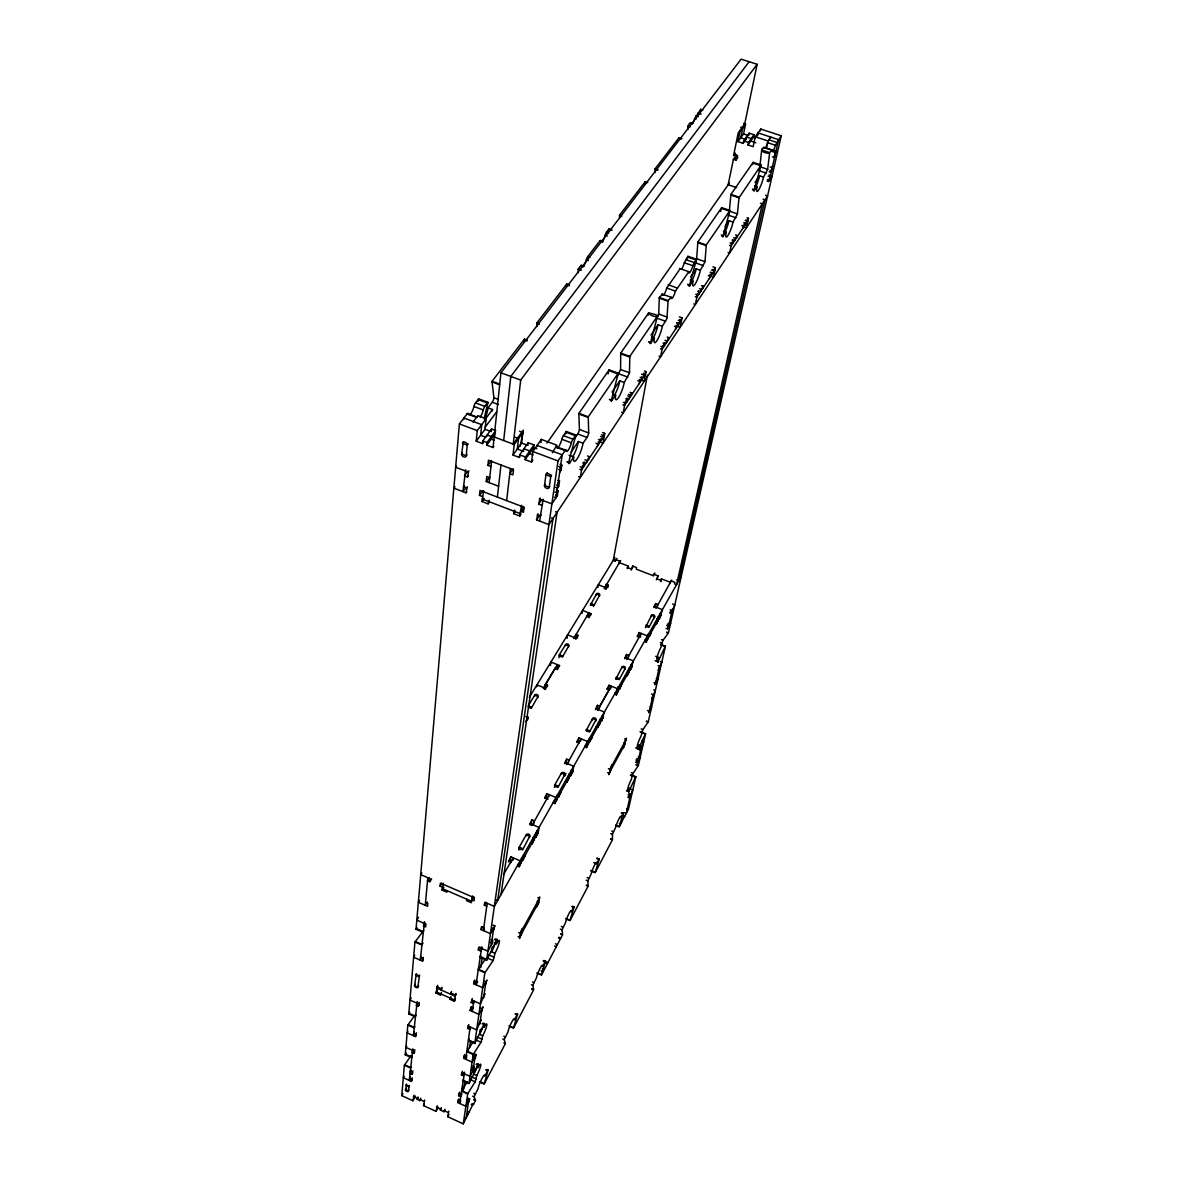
<?xml version="1.0" encoding="UTF-8"?>
<svg xmlns="http://www.w3.org/2000/svg" width="1183" height="1183" viewBox="0 0 1183 1183"><rect width="100%" height="100%" fill="white"/><g stroke="black" fill="none" stroke-linecap="round" stroke-linejoin="round"><path stroke-width="1.5" d="M619.537 217.835L619.537 215.779A3.105 0.739 -71.8 0 1 619.596 215.099L645.223 181.709L647.766 182.566M616.964 376.756L620.587 369.54L620.72 353.111L648.609 312.948C667.419 316.674 652.247 318.818 648.609 312.948M612.617 394.072L615.633 395.166A11.593 2.47 -70.2 0 0 618.428 397.695A11.593 2.47 -70.2 0 0 624.24 382.479L629.489 373.015L629.8 356.394L657.467 316.083M681.6 269.132A6.344 1.272 -71 0 0 684.306 262.759L687.929 256.297L696.476 259.254L692.868 265.731A6.359 1.242 -71 0 1 690.162 272.105A6.359 1.242 -71 0 1 688.787 271.676L675.463 291.092A6.447 1.301 -70.8 0 1 672.698 297.613A6.447 1.301 -70.8 0 1 671.234 297.258L668.114 300.571L666.975 318.478L662.347 326.286A11.224 2.277 -70.6 0 1 656.728 340.955A11.224 2.277 -70.6 0 1 654.376 338.042L651.463 337.007M654.953 172.555L655.131 168.814L679.012 137.686L681.97 138.662M656.166 319.587L658.68 314.072L659.345 297.48L662.495 294.197A6.447 1.331 -70.9 0 0 662.569 295.085M467.241 1081.942L461.607 1090.77L467.758 1093.565L475.27 1081.632L476.808 1075.569A8.163 1.168 -66.3 0 0 480.786 1065.292A8.163 1.168 -66.3 0 0 477.962 1067.776L478.435 1064.094L469.252 1083.184L462.79 1080.878L469.237 1083.229M479.825 1081.646L484.246 1083.658L488.224 1069.861L484.646 1076.086A7.941 1.109 -66.4 0 0 481.939 1078.571A7.941 1.109 -66.4 0 0 478.065 1088.597L474.161 1096.641L475.507 1100.308L473.644 1099.465M494.124 942.777L496.402 943.768L496.993 939.228L486.642 960.197L479.766 957.18L480.653 955.346M687.988 129.391C686.865 127.764 689.955 120.415 691.434 123.564M693.001 281.096L689.26 286.227L696.669 258.737L697.837 242.027L721.704 207.646L729.97 210.456L706.295 244.94L704.964 261.857L700.366 270.242A10.869 2.085 -70.9 0 1 694.939 284.378A10.869 2.085 -70.9 0 1 693.001 281.096L690.192 280.12M668.025 301.236L659.256 298.146M509.281 1025.838L513.599 1027.776L517.622 1014.038L514.265 1019.894A7.675 1.05 -66.7 0 0 511.795 1021.979A7.675 1.05 -66.7 0 0 508.01 1031.768L504.239 1039.591L505.289 1043.583M599.382 858.725L595.256 872.315L590.864 870.451M415.544 1096.05L412.941 1100.767L401.762 1095.635L404.364 1065.262L411.107 1055.547M412.231 1055.901L411.388 1057.602L405.266 1054.822L407.81 1025.099L414.76 1015.384M415.972 1015.044L415.115 1016.759L408.771 1013.92L414.937 942.023L422.819 931.672M423.736 930.43L422.819 932.234L416.032 929.261L459.374 423.913L467.078 413.873A3.49 1.006 -70.1 0 1 468.335 413.799L477.119 417.081M463.78 419.551L463.913 417.998L481.718 424.667L480.623 435.226L485.755 437.148M409.481 1085.432L407.824 1091.672A1.893 0.858 29.9 0 1 405.858 1090.815L406.494 1084.072M463.411 441.821L461.577 454.08A2.603 1.789 37.5 0 0 463.736 456.889A2.603 1.789 37.5 0 0 466.235 455.839L467.063 454.716M427.788 877.682L425.274 905.32L427.285 901.978M462.553 442.93A2.041 1.405 37.8 0 1 463.381 442.028A2.987 2.07 37.8 0 1 466.472 443.107L466.812 443.448A1.996 1.39 37.8 0 1 467.255 444.704L466.235 455.839L461.577 454.08L462.42 452.956M730.798 195.047L738.991 197.812L761.157 165.028L753.142 162.352L730.917 194.382L729.305 211.373M404.068 1076.367L403.299 1077.713L411.314 1081.38L412.276 1077.831M411.27 1071.133L409.939 1073.513L411.95 1074.43L412.926 1070.866M413.222 1050.046L411.861 1052.456L413.917 1053.388L414.893 1049.72M407.943 1031.443L407.144 1032.818L415.47 1036.574L416.475 1032.833M417.762 1002.607L416.15 1005.402L418.279 1006.349L419.314 1002.474M414.745 955.317L413.636 957.21L422.479 961.114L423.351 957.387M429.266 877.801L427.507 880.684L429.873 881.705L430.139 878.703L420.719 874.636L421.828 872.832M454.967 486.657L453.858 488.15L466.013 492.808L467.285 486.716M467.714 471.337L464.416 475.817L467.477 476.986L468.779 470.804M473.259 422.301L473.318 421.518M764.129 148.126A5.915 1.035 -71.5 0 1 764.159 147.609C758.998 149.073 762.133 153.406 769.571 153.258L767.634 169.583L763.523 177.11A10.277 1.789 -71.2 0 1 758.436 190.33A10.277 1.789 -71.2 0 1 757.135 186.544L754.488 185.657M412.941 1100.767L414.094 1095.177M483.329 442.442L482.501 443.566L476.217 441.2L477.237 430.612L486.109 418.738L477.843 415.647L473.377 421.547M723.478 231.217L726.199 232.149A10.558 1.922 -71.1 0 0 727.796 235.713A10.558 1.922 -71.1 0 0 733.046 222.049L737.393 214.108L739.005 197.768M420.616 1099.273L419.876 1100.634L417.2 1099.406L418.057 1096.996M482.501 443.566L482.768 440.934L491.566 429.015L495.781 430.597M476.217 441.2L485.045 429.311L486.109 418.738M442.457 887.146L440.091 886.126L440.401 883.124L474.442 897.808L474.058 900.781L471.677 899.76L473.377 896.832M482.531 496.579L479.47 495.396L479.973 490.427L524.113 507.315L523.492 512.269L520.402 511.086L523.537 506.516M487.085 436.113L487.204 434.96L491.433 436.557L491.122 439.159L494.257 440.342M706.192 245.606L697.733 242.692M743.53 123.387L745.571 124.067L739.996 131.727L737.941 141.62L743.146 143.35L743.663 140.881L749.209 133.176L753.97 134.744L748.455 142.463L747.922 144.932L753.142 146.662L755.257 136.77L760.758 129.051L781.238 135.779L775.471 145.287A5.915 1.02 -71.4 0 1 773.031 151.069A5.915 1.02 -71.4 0 1 772.085 150.241L771.937 149.487L769.675 152.651L761.734 149.975M419.876 1100.634L420.734 1098.208M493.873 446.405L493.045 447.529L486.745 445.163L487.012 442.531L494.686 432.091M447.026 890.666L446.863 892.159L442.146 890.119L443.255 883.287M489.2 502.346L488.121 503.854L482.028 501.518L483.625 490.708M498.605 486.243L486.243 481.525L486.76 476.468L489.866 477.636M491.034 466.575L487.914 465.392L488.446 460.246L513.526 469.74L512.904 474.871L509.784 473.688L513.215 468.852M491.285 431.647L491.566 429.015M438.228 1107.288L436.024 1111.355L423.514 1105.617L424.697 1100.027M491.581 461.429L489.126 482.634M493.045 447.529L500.941 372.808L741.12 59.15L757.15 64.296L744.743 123.786L738.266 132.747L733.534 155.712L735.368 153.139M441.303 993.676L440.49 995.095L436.128 993.158L437.621 985.35M488.121 503.854L489.2 500.261M537.614 972.973L541.503 974.659L545.555 960.951L542.391 966.526A7.438 1.006 -66.9 0 0 540.143 968.241A7.438 1.006 -66.9 0 0 536.446 977.794L532.868 985.173L533.592 989.698L531.818 988.929M440.49 995.095L441.436 992.404M441.998 987.302L441.052 989.994L441.865 988.574M497.392 497.097L500.971 464.978M503.677 440.549L510.805 376.431L749.12 61.723M760.063 164.748L761.615 150.64M506.635 500.631L510.376 468.542M757.15 64.296L520.697 380.068L513.23 444.143L523.344 430.139L520.224 446.109M436.024 1111.355L437.266 1105.794M519.884 456.697L519.337 457.451L513.008 455.056L514.235 444.512L522.871 432.49L519.544 431.248M455.13 999.827L454.331 1001.247L449.954 999.31L450.9 996.618M451.507 991.517L450.56 994.208L451.359 992.788M478.464 1064.404L476.926 1063.709M468.986 1083.732L473.156 1054.511L481.126 1042.119L482.738 1035.731A8.399 1.257 -66.4 0 0 486.834 1025.07A8.399 1.257 -66.4 0 0 483.98 1027.376L484.498 1023.458L474.753 1043.48L484.853 972.766L493.237 960.404L494.982 953.306A8.902 1.449 -66.7 0 0 499.374 941.89A8.902 1.449 -66.7 0 0 496.402 943.768M444.778 1110.349L444.039 1111.709L440.387 1110.038L441.244 1107.613M519.337 457.451L519.662 454.834L528.209 442.753L534.006 444.926L533.666 447.544L525.163 459.64L531.522 462.035L532.054 461.281M513.008 455.056L521.585 443.019L522.871 432.49M454.331 1001.247L455.899 993.469M466.753 899.184L466.56 900.662L471.307 902.718L472.535 895.915M521.097 514.102L519.781 516.01L513.644 513.659L514.723 510.05M497.008 939.642L495.307 938.903M523.818 450.087L523.98 448.771M444.039 1111.709L444.897 1109.284M525.163 459.64L525.489 457.022L534.006 444.926M528.209 442.753L527.884 445.385L521.585 443.019M519.781 516.01L521.585 505.23M472.461 1105.321L463.248 1123.85L447.632 1116.678L448.889 1111.118M531.522 462.035L532.868 451.522L541.37 439.396L556.853 445.192L552.387 452.764M488.209 1070.097L486.731 1069.417M537.023 446.435L537.156 445.444L562.221 454.834L555.995 497.762L554.428 497.171M540.956 442.56L541.37 439.396M468.128 1098.194L469.651 1098.889L465.762 1106.238L457.658 1102.541L458.679 1099.007M461.917 1094.186L460.616 1096.611L458.575 1095.68L459.61 1092.116M464.401 1074.09L463.47 1075.835L461.4 1074.903L462.449 1071.236M474.516 1053.905L476.084 1054.615L472.076 1062.112L463.647 1058.297L464.712 1054.571M470.612 1027.997L469.843 1029.417L467.684 1028.441L468.793 1024.582M481.644 1011.184L483.048 1006.792L478.893 1014.393L470.109 1010.489L471.248 1006.541M474.191 1002.031L473.407 1003.465L471.204 1002.489L472.328 998.496M485.503 984.552L486.938 980.027L482.708 987.701L473.732 983.738L474.694 980.027M482.235 948.056L480.609 950.969L478.302 949.949L478.686 947.184L487.928 951.221L492.261 943.457L492.66 940.662L490.93 939.908M493.06 925.091L494.819 925.845L490.442 933.653L481.067 929.587L481.451 926.718L483.803 927.738M486.745 906.267L484.365 905.232L484.764 902.259L494.331 906.385L681.275 576.358L679.737 575.766M765.682 195.284L767.59 195.92L548.912 524.601L536.52 519.855L537.969 513.777M542.553 504.18L541.77 505.333L538.649 504.15L540.113 497.969M470.183 1026.977L465.747 1059.258L466.753 1057.38M472.313 1011.465L473.762 1000.907M487.159 903.294L483.403 930.592L484.512 928.64M539.625 521.038L543.16 499.3M464.993 1080.818L463.869 1088.907L462.213 1088.153M469.577 1047.872L470.538 1040.981M480.742 967.679L482.191 957.284M550.79 476.261L549.237 487.307A2.617 1.834 34.8 0 1 546.605 488.328A2.617 1.834 34.8 0 1 544.491 485.518L546.014 474.457A2.041 1.449 35.1 0 1 546.886 473.57A3.002 2.115 35 0 1 550.051 474.664L550.391 475.004A2.011 1.42 35 0 1 550.79 476.261L551.574 475.108M463.248 1123.85L467.758 1093.565M486.642 960.197L558.006 460.956L565.149 450.56A3.519 0.813 -69.8 0 1 566.199 450.412A7.039 1.627 -69.8 0 0 568.284 450.117A7.039 1.627 -69.8 0 0 571.404 442.826A3.505 0.799 -69.8 0 1 572.956 439.189L575.825 435.004L566.317 431.47L563.419 435.64A3.505 0.828 -69.9 0 0 561.866 439.277A7.024 1.656 -69.9 0 1 557.607 447.78M468.675 1100.722L466.132 1118.379L464.638 1117.684M491.182 945.394L493.725 927.797M466.856 1102.172L468.364 1102.867L469.651 1098.889M461.695 1072.641L470.035 1076.412L473.999 1068.974L474.339 1066.696L472.771 1065.987M473.17 1058.09L474.753 1058.8L476.084 1054.615M491.566 929.882L493.311 930.637L494.819 925.845M539.33 499.122L551.87 503.899L557.37 495.721L558.095 490.679L556.335 490.013M555.626 487.396L557.4 488.076L558.775 486.036L559.515 480.934L557.74 480.268M559.692 472.254L561.082 470.228L561.836 465.037L560.047 464.357M476.808 1075.569L473.747 1074.194L474.427 1069.506M482.738 1035.731L479.559 1034.312L480.298 1029.299M494.982 953.306L491.596 951.827L492.291 947.051M525.858 716.632L528.076 717.223L527.692 719.826M525.917 721.645L528.076 717.223M501.001 894.629L557.06 512.357L555.522 511.766M508.439 861.934L510.805 856.773L521.614 861.475L519.248 866.725L517.489 865.986M531.3 708.306L537.969 696.462A1.789 1.346 8.5 0 0 537.067 694.613A1.789 1.346 8.5 0 0 534.716 695.146L528.209 705.822L531.478 707.153A1.804 1.375 8.3 0 1 528.224 707.005M517.607 1014.275L516.158 1013.639M534.539 696.299L534.716 695.146L537.984 696.462L537.792 697.615M509.858 861.727L510.805 856.773M536.683 686.598L536.949 684.853L545.6 688.343L545.407 689.512M536.698 686.613L536.964 684.868M510.819 862.658L510.997 861.535L508.646 860.529M574.494 438.701L577.718 433.984A3.401 0.784 -69.9 0 0 579.433 429.503L578.857 414.006A3.46 0.799 -70.1 0 1 578.916 413.34L609.112 369.835L618.28 373.163L611.153 401.229L615.633 395.166M512.727 860.573L512.845 859.73M512.89 859.45L513.141 857.764L503.544 874.592M543.263 688.639L557.341 664.624L556.646 668.986M518.76 849.985L519.204 847.161L526.228 834.843A1.922 1.553 8.9 0 1 528.757 834.192A1.922 1.553 8.9 0 1 529.718 836.307L529.526 837.446M545.023 689.127L545.348 684.321L555.463 667.715L557.607 668.572L557.415 669.726M550.391 665.556L550.701 663.515M550.746 663.234L550.938 662.066L559.485 665.482L559.293 666.65M547.285 686.643L547.507 685.194L545.348 684.321M519.248 866.725L520.18 860.751M582.79 462.967L584.491 463.618L581.903 467.477L580.335 477.326L578.635 476.69M522.472 850.059L529.718 836.307L526.228 834.843L526.051 835.967M584.491 463.618L584.106 466.087L582.406 465.451M521.392 859.109L523.137 859.849L523.374 858.355L521.629 857.616M587.507 455.928L589.208 456.564L586.25 462.878L583.973 462.021M529.659 824.655L531.906 819.893L534.213 820.854L533.71 823.974M523.137 859.849L525.489 854.629M588.809 459.048L589.208 456.564M555.285 668.868L555.463 667.715M530.797 825.098L531.906 819.893M558.923 657.778L559.426 654.687L565.578 644.602A1.745 1.272 9.4 0 1 567.855 644.099A1.745 1.272 9.4 0 1 568.757 645.859L568.565 647.027M531.966 825.616L549.163 794.665L548.823 796.662M562.428 657.112L568.757 645.859L565.578 644.602L565.385 645.755M530.487 843.05L532.217 843.775L532.468 842.281M597.252 446.39L600.165 440.18L598.48 439.544M567.027 638.362L567.263 636.898M567.411 636.025L567.603 634.857L576.032 638.199L575.825 639.367M532.217 843.775L534.539 838.614L532.808 837.875M600.165 440.18L599.751 442.649L598.08 442.013M534.287 836.337L536.017 837.061L536.269 835.568L534.539 834.828M602.502 432.52L604.735 433.348L601.836 439.529L600.151 438.908M545.54 961.247L543.766 960.478M536.017 837.061L538.073 833.409L539.078 827.405L529.836 823.516M603.079 443.167L604.735 433.348M521.599 933.638L519.455 938.489L520.52 932.012L522.472 928.463L522.25 929.749M544.683 798.392L546.886 793.719L556.01 797.505L554.945 803.553L553.245 802.843M657.29 316.837L650.31 343.647L654.376 338.042M645.223 181.753L646.583 183.01M545.999 798.481L546.886 793.719M546.96 799.338L547.152 798.2L544.875 797.253M575.086 638.169L575.737 634.384L577.836 635.227L577.334 638.125M646.332 721.467L648.077 722.162L642.842 729.748L641.009 736.166A7.098 0.961 -68.1 0 0 637.386 745.497A7.098 0.961 -68.1 0 0 638.997 745.098L638.14 749.386L645.534 733.785M573.725 638.524L588.823 612.853L588.114 616.934M582.08 613.326L582.583 610.413L590.909 613.681L590.539 615.722M554.398 787.301L554.842 784.728L561.437 773.179A1.863 1.449 10.1 0 1 563.862 772.588A1.863 1.449 10.1 0 1 564.823 774.584L564.616 775.723M586.857 616.934L587.049 615.766L589.149 616.58L588.942 617.748M536.89 905.616L536.668 906.917L538.546 903.472L539.685 896.936L537.57 901.697M476.305 1078.985L471.366 1076.634M625.733 398.863L627.374 399.47L624.994 403.019L623.264 412.808L621.622 412.216M558.036 787.286L564.823 774.584L561.437 773.179L561.23 774.333M590.376 605.223L596.483 593.955A1.686 1.213 10.1 0 1 598.687 593.496A1.686 1.213 10.1 0 1 599.589 595.167L599.367 596.336M554.945 803.553L557.208 798.525L555.507 797.815M627.374 399.47L626.946 401.924L625.304 401.318M556.897 796.41L558.598 797.105L558.864 795.597L557.163 794.902M564.528 763.7L566.672 759.146L568.919 760.077L568.712 761.216M630.066 392.386L631.707 392.993L628.912 398.967L626.724 398.168M593.482 606.435L599.589 595.167L596.483 593.955L596.276 595.123M558.598 797.105L560.846 792.107M565.858 763.73L566.672 759.146M631.707 392.993L631.278 395.447L628.365 394.383M597.829 587.389L598.287 584.757L606.509 587.951L606.302 589.119M568.298 763.508L568.446 762.651M678.998 137.731L680.817 139.106M566.761 764.617L581.06 738.798L580.631 741.105M565.415 781.357L567.115 782.052L567.382 780.529M639.042 383.795L641.807 377.895L640.18 377.303M567.115 782.052L569.334 777.083L567.648 776.388M641.807 377.895L641.363 380.334L639.19 379.551M604.188 588.616L620.646 560.52M568.993 775.057L570.664 775.737L570.945 774.229L569.26 773.534M576.742 742.377L578.857 737.911L587.744 741.519L586.561 747.626L584.905 746.946M644.395 371.004L646.007 371.595L643.271 377.466L641.659 376.889M605.415 588.424L606.154 584.343L608.21 585.141L607.781 587.478M570.664 775.737L572.602 772.322L573.711 766.244L564.72 762.547M578.058 742.199L578.857 737.911M646.007 371.595L644.203 381.34L642.591 380.763M565.932 918.496L570.073 920.27L574.169 906.636L571.182 911.871A7.202 0.961 -67.2 0 0 569.156 913.232A7.202 0.961 -67.2 0 0 565.548 922.563L562.102 929.734L562.576 934.54L560.846 933.786M578.96 743.279L579.167 742.14L576.949 741.223M647.367 375.203L613.267 560.313L615.293 561.097L616.949 558.376M668.099 300.615L659.345 297.48M697.615 114.544L697.881 113.095L701.075 114.145M615.293 561.097L615.574 559.529L619.641 561.097L619.123 563.818M700.277 111.912L700.765 109.324L702.909 110.034M586.176 730.591L592.609 718.554A1.804 1.375 10.9 0 1 594.975 718.007A1.804 1.375 10.9 0 1 595.936 719.9L595.714 721.053M589.518 731.952L595.921 719.885L592.609 718.554L592.343 719.989M663.116 343.055L664.698 343.632L662.495 346.93L660.661 356.645L659.064 356.083M586.561 747.626L588.735 742.776L587.079 742.096M664.698 343.632L664.24 346.072L662.657 345.495M595.448 709.682L597.504 705.319L599.692 706.192L599.352 707.922M588.35 740.869L590.006 741.549L590.287 740.026L588.631 739.345M667.138 337.051L668.72 337.613L666.073 343.321L664.476 342.759M596.735 709.342L597.504 705.319M590.006 741.549L592.151 736.728M668.247 340.053L668.72 337.613M597.622 710.554L611.123 686.125L610.561 689.009M627.108 568.579L628.158 566.051L619.345 562.65M627.7 568.372L628.158 566.051M596.38 726.673L598.021 727.338L598.332 725.815M675.463 329.244L678.081 323.61L676.513 323.048M598.021 727.338L600.165 722.562L598.524 721.911M678.081 323.61L677.608 326.035L676.04 325.473M687.914 256.341L687.308 258.648M606.938 689.556L608.964 685.253L617.63 688.728L616.387 694.865L614.761 694.214M599.751 720.728L601.393 721.393L601.689 719.87L600.047 719.205M631.175 570.147L633.201 565.977M679.382 316.837L682 317.754L679.397 323.373L677.297 322.634M608.225 689.009L608.964 685.253M632.225 567.618L632.535 566.051L636.602 567.618L636.291 569.186L653.312 575.722L654.924 572.971M601.393 721.393L604.424 712.062L595.67 708.528M682 317.754L680.092 327.44L678.539 326.878M609.112 690.414L609.334 689.26L607.175 688.402M729.955 210.559L722.724 236.896L726.199 232.149M615.766 679.308L622.036 667.005A1.76 1.301 11.5 0 1 624.299 666.502A1.76 1.301 11.5 0 1 625.26 668.291L625.023 669.445M706.295 244.985L697.837 242.027M619.167 679.737L625.26 668.291L622.036 667.005L621.814 668.158M697.822 291.24L699.375 291.772L697.319 294.848L695.353 304.475L693.815 303.927M624.609 658.68L626.576 654.48L628.705 655.323L628.114 658.221M616.387 694.865L618.472 690.192L616.846 689.541M699.375 291.772L698.872 294.197L697.334 293.65M618.014 688.476L619.626 689.127L619.936 687.589L617.925 686.791M625.807 658.236L626.576 654.48M701.563 285.65L703.101 286.182L700.573 291.639L698.532 290.929M619.626 689.127L621.696 684.484M702.613 288.593L703.101 286.182M696.462 259.343L695.131 262.759L703.471 265.657M626.739 659.523L641.23 633.408L640.979 634.561M737.674 155.86L736.225 155.387L733.416 159.261L728.151 184.77L736.654 187.624M625.6 675.064L627.212 675.715L627.522 674.177M709.327 278.537L711.826 273.14L710.303 272.622M627.212 675.715L629.267 671.116L627.655 670.465M711.826 273.14L711.323 275.55L709.297 274.855M735.486 158.773L736.225 155.387M615.648 825.054L619.286 826.562L623.411 813.032L620.75 817.793A6.832 0.872 -67.7 0 0 619.093 818.577A6.832 0.872 -67.7 0 0 615.633 827.509L612.454 834.148L612.469 839.546L610.812 838.851M635.803 764.824L638.184 765.785L633.023 773.505L631.264 779.612A6.906 0.902 -67.9 0 0 627.744 788.662A6.906 0.902 -67.9 0 0 629.371 788.055L628.587 792.078L635.774 776.758L631.13 774.732M721.704 207.646L721.512 208.43L737.438 213.886M733.416 159.261L736.003 160.119L737.009 155.269L734.421 154.411M637.179 636.691L639.116 632.58L649.29 636.646L651.286 632.166M628.779 669.46L630.376 670.096L630.702 668.558L629.105 667.922M712.935 266.826L715.464 267.698L712.979 273.066L710.451 272.194M638.214 636.912L639.116 632.58M630.376 670.096L633.393 660.898L624.846 657.511M715.464 267.698L713.438 277.28L711.929 276.748M737.941 141.62L743.515 133.93L745.571 124.067M610.739 770.266L608.816 774.614L611.848 764.898L611.567 766.244M639.293 637.519L639.53 636.365L637.43 635.537M640.432 637.164L640.609 636.306M761.142 165.117L753.941 190.966L757.135 186.544M655.693 656.314L658.65 657.482L657.733 662.317L665.408 646.199L660.676 644.277M653.312 575.722L653.637 574.169L657.733 575.751L657.408 577.304M746.207 138.263L746.458 137.021L751.235 138.603L750.673 141.043L755.878 142.773M739.094 197.191L730.917 194.382M748.721 135.483L749.209 133.176M645.43 627.685L651.508 615.382A1.701 1.227 12 0 1 653.696 614.909A1.701 1.227 12 0 1 654.643 616.609L654.391 617.777M656.358 579.847L658.354 575.663M747.922 144.932L753.438 137.213L753.97 134.744M648.875 627.478L654.643 616.609L651.508 615.382L651.256 616.55M623.692 746.517L623.397 747.848L626.443 738.207L624.55 742.48M644.661 641.423L646.229 642.044L647.559 635.892M732.055 240.134L733.549 240.637L731.641 243.491L729.586 253.014L728.092 252.497M653.829 607.589L655.722 603.567L657.792 604.38L657.349 606.406M562.073 929.853L560.328 929.099M646.229 642.044L648.24 637.563L646.657 636.942M733.549 240.637L733.031 243.033L731.552 242.515M654.909 607.337L655.722 603.567M660.454 581.43L661.504 578.886L670.391 582.302M660.942 581.489L661.504 578.886M649.29 636.646L649.615 635.108L647.648 634.339M735.53 234.944L737.024 235.447L734.613 240.667L732.632 239.986M757.357 135.853L758.007 132.895L778.577 139.668L769.408 180.186L767.486 179.55M757.534 135.232L758.037 132.895M736.506 237.842L737.024 235.447M655.914 608.402L671.633 580.128M760.358 130.914L760.758 129.051M753.142 162.352L752.521 164.614M654.879 623.382L656.432 624.003L656.772 622.465M742.747 228.496L745.113 223.336L743.649 222.833M656.432 624.003L658.413 619.567L656.846 618.96M745.113 223.336L744.595 225.716L743.116 225.214M657.866 618.088L659.434 618.709L659.759 617.171L658.206 616.565M747.035 217.79L748.499 218.278L746.133 223.41L744.669 222.907M659.434 618.709L662.406 609.659L654.081 606.421M748.499 218.278L746.399 227.742L744.935 227.254M670.14 583.47L670.746 580.749L674.857 582.332L674.502 583.884L676.558 584.668L762.325 203.846L760.403 203.195M766.451 148.156L768.033 140.969L770.695 137.065L770.37 138.515M666.768 632.609L668.247 633.186L662.894 640.402L660.898 647.456A7.512 1.079 -68.5 0 0 657.053 657.364A7.512 1.079 -68.5 0 0 658.65 657.482M586.413 885.18L588.114 885.904L587.877 880.788L591.189 873.897A7.009 0.917 -67.5 0 1 594.724 864.773A7.009 0.917 -67.5 0 1 596.557 863.708L599.337 858.681M627.729 797.15L629.386 797.83L632.787 790.052L631.012 789.327M635.567 762.236L637.267 762.931L638.554 759.102L636.838 758.407M638.48 749.223L640.21 749.918L643.7 741.933L641.644 741.105M666.029 628.321L667.523 628.912L668.957 624.594L667.463 624.003M669.519 612.824L671.027 613.415L674.798 604.883L672.536 604.01M767.087 181.014L768.536 181.502L770.488 175.409L769.039 174.921M769.142 171.831L770.606 172.319L772.573 166.182M772.514 156.881L773.978 157.369L775.974 151.173L774.51 150.685M668.291 627.522L672.476 609.038M624.373 816.935L628.395 809.394L635.833 776.654M665.438 646.155L648.269 721.837L646.524 721.127M781.238 135.779L668.454 632.846L666.606 632.121M478.08 401.362L478.464 399.691A3.46 0.991 -70.3 0 0 478.597 398.848L487.914 402.309A3.46 0.976 -70.3 0 1 487.78 403.152L484.276 418.131M612.424 834.252L610.753 833.557M523.892 341.576L524.291 339.95A3.342 0.902 -70.9 0 0 524.439 339.122L527.248 340.142M566.228 286.36L566.627 284.763A3.238 0.828 -71.3 0 0 566.775 283.935L569.496 284.911M648.447 313.658L647.988 315.358M608.417 231.306L608.816 229.753A3.135 0.769 -71.7 0 0 608.979 228.955L612.114 230.049M565.725 433.969L566.154 432.298A3.505 0.813 -69.9 0 0 566.317 431.47M618.28 373.163L588.321 416.815A3.46 0.784 -70 0 0 588.262 417.481L588.69 432.934A3.416 0.754 -69.9 0 1 586.975 437.429L583.027 443.241A12.007 2.691 -69.8 0 1 577.008 459.048A12.007 2.691 -69.8 0 1 573.711 456.993L569.659 462.967A3.46 0.784 -69.7 0 1 568.683 462.39L575.663 435.832A3.505 0.799 -69.9 0 0 575.825 435.004M644.661 184.016L645.06 182.493M608.062 373.932L608.491 372.29M687.737 257.095L696.299 259.994M692.632 123.623A5.856 1.257 -72.2 0 0 694.613 118.611L700.765 109.324M663.53 295.129A6.447 1.331 -70.9 0 0 666.768 288.046L680.195 268.689A6.344 1.272 -71 0 0 680.195 269.192M720.624 211.491L721.068 209.968M765.15 148.452A5.915 1.035 -71.5 0 0 767.59 142.685L768.802 139.801L776.684 142.404M729.009 212.437L728.151 214.537M759.294 168.578L758.865 169.613M463.026 1080.404L463.588 1079.207M475.034 1042.918L468.572 1040.123L469.148 1038.881M405.266 1054.822L406.109 1053.136M408.771 1013.92L409.643 1012.19M468.542 1040.153L474.738 1043.51M416.061 929.217L416.948 927.457M409.067 1013.373L415.425 1016.182M615.87 825.571L619.182 826.947L624.269 816.921M536.816 973.047L541.4 975.043L562.546 934.792L560.816 934.038M620.705 824.048L619.389 823.501M471.233 1104.641L473.304 1104.7L475.492 1100.53L474.013 1099.865M629.386 797.83L630.11 796.47L628.439 795.789M457.658 1102.541L459.3 1099.436M460.705 1099.924L459.98 1101.314L457.939 1100.382M460.66 1101.624L459.684 1103.458L464.535 1072.182M458.575 1095.68L459.684 1093.61M447.632 1116.678L448.904 1114.297M473.348 1068.545L474.339 1066.696M637.267 762.931L640.18 757.475L638.362 756.736M461.666 1093.048L460.926 1094.438L458.871 1093.506M462.583 1091.318L463.13 1090.282M640.21 749.918L640.935 748.543L639.219 747.848M440.387 1110.038L441.126 1108.663M461.4 1074.903L462.701 1072.463M516.912 1014.851L515.108 1014.053M463.647 1058.297L464.963 1055.842M466.827 1055.517L466.072 1056.922L463.958 1055.975M473.156 1054.511L466.797 1051.643L473.304 1041.631M480.121 1021.742L481.141 1019.85L476.69 1029.875L468.01 1026.001M649.97 708.632L648.624 712.639L651.596 707.138L650.192 706.576M652.513 697.334L651.759 698.709L655.367 690.532L653.711 689.866M423.514 1105.617L424.253 1104.257M483.906 995.568L484.956 993.661L480.402 1003.864L471.544 999.931M656.284 680.654L654.909 684.765L657.925 679.249L656.254 678.584M467.684 1028.441L468.852 1026.326M470.109 1010.489L471.884 1007.28M658.931 668.942L658.177 670.332L661.844 662.022L660.38 661.46M473.437 1007.517L472.653 1008.951L470.45 1007.975M417.2 1099.406L418.131 1097.72M471.204 1002.489L472.387 1000.33M476.941 981.018L476.335 982.112L474.087 981.121M477.681 981.668L475.98 984.729L481.806 946.74M473.732 983.738L475.137 981.225M409.081 1089.913L408.312 1091.391L405.34 1089.898M492.66 940.662L491.581 942.6L489.851 941.845M667.523 628.912L670.613 623.367L669.12 622.79M456.002 994.267L454.937 996.16L436.66 988.042L437.74 986.164M410.264 1076.914L409.51 1078.275L411.507 1079.192M411.95 1074.43L412.719 1073.07M410.575 1078.201L409.303 1080.463L412.837 1048.789M455.263 998.556L454.464 999.975L436.246 991.872L437.059 990.467M671.027 613.415L671.796 612.025L670.288 611.434M401.762 1095.635L402.885 1093.624M405.34 1090.031L406.287 1088.212M411.314 1081.38L412.261 1079.68M449.954 999.31L450.753 997.89M410.9 1069.935L410.146 1071.295L412.157 1072.227M478.302 949.949L479.943 947.051M413.917 1053.388L414.686 1052.012M481.067 929.587L482.723 926.659M599.692 706.192L609.334 689.26M415.47 1036.574L416.253 1035.199M484.365 905.232L486.036 902.289M436.128 993.158L436.941 991.738M406.686 1045.994L405.902 1047.369L414.124 1051.095M414.39 1031.901L413.606 1033.277L415.691 1034.223M414.701 1033.336L413.385 1035.643L417.185 1001.528M418.279 1006.349L419.285 1004.604M418.619 985.809L417.806 987.214A1.819 0.887 30.5 0 1 416.091 987.45A1.819 0.887 30.5 0 1 414.553 985.764L416.327 973.668M471.973 900.381L471.47 901.224L442.279 888.625L442.797 887.782M472.963 898.666L473.954 896.965M415.366 984.374L414.553 985.764L417.806 987.214L419.595 975.117M411.181 997.964L409.954 1000.049L418.516 1003.879M461.607 1090.77L467.522 1093.994M421.651 957.772L420.276 960.138L424.49 921.705M422.479 961.114L423.322 959.694M421.133 956.411L420.512 957.476L422.73 958.452M425.081 923.08L423.381 925.934L425.658 926.925L425.924 924.13L416.815 920.152L418.531 917.298M442.146 890.119L443.876 887.22M440.091 886.126L441.836 883.228M429.873 881.705L431.618 878.821M419.507 900.396L418.338 902.304L427.581 906.326L427.847 903.428L425.525 902.422M544.624 688.964L545.895 686.865M605.312 589.001L606.14 587.626M545.6 688.343L547.507 685.194M557.504 668.898L559.485 665.482M576.032 638.199L577.836 635.227M589.149 616.58L590.909 613.681M606.509 587.951L608.21 585.141M529.304 697.349L614.923 557.592M473.422 1054.038L467.078 1051.155M485.385 959.073L478.065 969.69L484.853 972.766M411.226 1066.829L410.442 1068.027L404.364 1065.262M558.095 490.679L556.735 492.719L554.96 492.054M768.536 181.502L772.055 176.252L770.133 175.616M770.606 172.319L771.493 171.003L770.029 170.515M536.52 519.855L539.625 515.256M541.075 514.96L540.291 516.113L537.2 514.93M558.139 482.975L559.515 480.934M549.755 486.538L549.237 487.307L544.491 485.518L545.289 484.365M773.978 157.369L774.865 156.067M538.649 504.15L541.518 499.936M561.836 465.037L560.446 467.063L558.657 466.398M571.108 452.187L578.383 441.51L583.027 443.241M612.069 392.105L619.759 380.852L624.24 382.479M651.02 335.011L658.014 324.748L662.347 326.286M690.635 276.911L696.166 268.792L700.366 270.242M725.061 226.441L728.994 220.674L733.046 222.049M755.005 182.522L759.59 175.794L763.523 177.11M414.908 1026.726L414.109 1027.894L407.81 1025.099M693.43 265.243L694.273 264.001M547.33 472.549L545.969 474.782L550.746 476.586M520.653 512.638L520.047 513.54L482.235 499.034L482.856 498.147M521.88 510.864L522.487 509.977M523.108 509.089L523.714 508.202M423.056 943.058L421.695 944.906L414.937 942.023M513.644 513.659L515.211 511.367M532.32 460.897L532.853 460.128M546.945 443.152L729.423 183.025M736.003 160.119L737.837 157.531M743.146 143.35L745.911 139.476M482.028 501.518L484.187 498.516M479.47 495.396L482.723 490.901M486.243 481.525L488.845 477.917M466.013 492.808L466.827 491.684M487.914 465.392L491.403 460.601M465.126 488.697L462.967 491.64L465.614 469.769M464.239 485.548L463.425 486.671L466.472 487.84M494.982 435.847L494.154 436.971L514.235 444.512M467.477 476.986L468.305 475.862M486.745 445.163L495.5 433.229M485.134 427.211L496.742 411.699M456.49 466.132L455.662 467.241L467.95 471.928M467.965 444.039L467.211 445.03L462.538 443.255M485.518 418.856L492.527 409.54L487.988 407.839A11.874 3.327 -70.2 0 1 484.483 419.433M467.241 444.704L467.803 443.965M487.988 407.839L492.232 402.22A3.372 0.932 -70.3 0 0 493.917 397.769L492.069 381.961A3.416 0.961 -70.5 0 1 492.084 381.281L524.439 339.122M480.15 417.155A6.965 1.967 -70.2 0 0 483.27 409.969A3.46 0.976 -70.2 0 1 484.823 406.375L487.914 402.309M469.962 414.582A6.95 1.996 -70.2 0 0 473.939 406.479A3.46 0.991 -70.3 0 1 475.492 402.9L478.597 398.848M537.052 326.626L536.845 323.595A3.312 0.887 -71 0 1 536.875 322.915L566.775 283.935M578.339 272.682L578.236 269.606A3.209 0.813 -71.5 0 1 578.295 268.94L580.868 265.569A3.194 0.813 -71.4 0 1 581.785 265.805A6.388 1.612 -71.5 0 0 581.932 266.722M583.071 266.84A6.388 1.612 -71.5 0 0 586.354 259.831A3.179 0.799 -71.5 0 1 587.729 256.622L599.914 240.77A3.15 0.769 -71.6 0 1 600.757 241.036A6.299 1.538 -71.7 0 0 600.89 241.968M602.117 241.983A6.299 1.538 -71.7 0 0 605.178 235.284A3.135 0.769 -71.7 0 1 606.524 232.134L608.979 228.955M740.75 127.217L742.806 127.882L740.721 137.76L745.941 139.49M695.841 115.757L698.266 116.555M755.257 136.77L768.033 140.969M743.515 133.93L748.366 135.527M753.438 137.213L755.39 137.849M694.613 118.611L696.077 119.084M767.59 142.685L775.471 145.287M690.325 122.943L692.75 123.742M763.671 147.195L771.597 149.827M743.663 140.881L748.455 142.463M764.159 147.609L766.628 148.437M767.131 148.6L770.103 149.576M770.591 149.738L772.085 150.241M773.608 151.986L775.087 152.474M688.255 125.649L690.207 126.285M688.166 126.3L690.103 126.951M770.237 167.01L771.686 167.498M752.95 163.121L760.965 165.797M759.841 166.744L767.678 169.346M758.88 170.663L766.229 173.117M768.151 176.237L769.615 176.725M752.477 189.043L753.97 189.531M752.876 190.123L754.355 190.626M763.05 199.232L764.957 199.868L678.924 580.498L676.868 579.714M655.131 168.814L658.147 169.834M655.042 169.48L657.053 170.16M746 219.994L747.952 220.644L731.109 245.872L729.615 245.369M745.186 220.541L746.65 221.029M728.358 215.202L735.944 217.776M741.785 225.613L743.264 226.116M733.637 237.768L735.131 238.286M721.216 234.988L722.754 235.521M721.689 236.008L723.227 236.526M730.148 242.973L731.641 243.491M619.596 215.099L621.681 215.824M619.537 215.779L621.607 216.489M696.669 258.737L705.024 261.635M608.816 229.753L610.901 230.478M606.524 232.134L608.624 232.874M685.652 259.58L694.214 262.552M712.92 269.399L714.931 270.094L696.802 297.258L695.264 296.711M711.456 269.961L713.482 270.67M605.178 235.284L607.278 236.023M684.306 262.759L692.868 265.731M708.292 275.609L709.83 276.127M599.914 240.77L602.872 241.776M679.486 268.452L688.787 271.676M687.648 284.304L689.245 284.866M699.537 288.696L701.075 289.229M688.225 285.236L689.822 285.798M695.767 294.301L697.319 294.848M587.729 256.622L589.873 257.376M668.144 284.792L676.853 287.853M586.354 259.831L588.483 260.585M666.768 288.046L675.463 291.092M580.868 265.569L583.929 266.559M661.741 294.02L671.234 297.258M578.295 268.94L581.518 270.079M578.236 269.606L580.395 270.375M679.441 319.454L681.512 320.194L662.036 349.369L660.439 348.793M678.303 320.386L679.87 320.948M658.68 314.072L667.316 317.148M566.627 284.763L569.334 285.724M657.083 318.242L665.718 321.318M674.369 326.257L675.937 326.819M664.95 340.32L666.532 340.896M648.58 341.724L650.236 342.301M660.898 346.353L662.495 346.93M649.29 342.552L650.931 343.129M536.875 322.915L539.093 323.713M620.72 353.111L629.8 356.394M536.845 323.595L539.064 324.393M620.646 353.791L629.711 357.059M643.389 373.251L645.534 374.035L624.55 405.473L622.894 404.867M641.556 374.242L643.715 375.026M620.587 369.54L629.533 372.778M618.946 373.858L627.892 377.111M637.859 380.749L639.485 381.34M524.291 339.95L527.1 340.97M618.103 373.991L608.934 370.663A3.372 0.754 -70.4 0 0 609.112 369.835M627.715 395.921L629.356 396.512M623.352 402.427L624.994 403.019M609.378 399.336L611.079 399.972M610.206 400.046L611.907 400.682M500.941 372.808L520.697 380.068M492.084 381.281L499.566 384.046M578.916 413.34L588.321 416.815M492.069 381.961L499.551 384.726M578.857 414.006L588.262 417.481M601.511 434.767L604.291 435.802L581.504 469.947L579.788 469.296M600.565 436.438L602.251 437.059M493.917 397.769L498.457 399.455M579.433 429.503L588.69 432.934M601.408 442.546L603.093 443.167M492.232 402.22L498.472 404.542M577.718 433.984L586.975 437.429M595.966 443.3L597.652 443.936M478.464 399.691L487.78 403.152M566.154 432.298L575.663 435.832M475.492 402.9L484.823 406.375M563.419 435.64L572.956 439.189M473.939 406.479L483.27 409.969M561.866 439.277L571.404 442.826M565.149 450.56L555.566 446.967A3.519 0.828 -69.8 0 1 556.631 446.834L562.014 448.845M562.605 449.067L566.199 450.412M467.078 413.873L476.468 417.377A3.49 0.991 -70.1 0 1 477.607 416.963M584.934 459.773L586.635 460.409M569.023 455.233L573.711 456.993M515.211 437.222L518.598 438.494L517.296 449.008L523.611 451.388M485.045 429.311L489.732 431.07M533.666 447.544L536.831 448.727M566.923 461.725L568.683 462.39M567.899 462.302L569.659 462.967M580.202 466.841L581.903 467.477M459.374 423.913L477.237 430.612M532.868 451.522L558.006 460.956M523.936 448.756L529.792 450.96L529.407 453.562L533.015 454.923M558.701 469.326L561.082 470.228M482.768 440.934L487.012 442.531M519.662 454.834L525.489 457.022M556.424 485.148L558.775 486.036M555.611 495.056L557.37 495.721M551.455 517.873L553.008 518.465L497.673 900.485L495.884 899.716M627.33 567.411L631.397 568.979M656.609 578.694L660.706 580.261M670.184 609.837L671.693 610.428M659.833 613.681L661.386 614.288L646.569 640.506L644.986 639.899M659.493 615.219L661.06 615.825M656.506 620.498L658.073 621.105M666.694 625.393L668.188 625.97M649.378 633.097L650.946 633.704M661.474 639.678L662.968 640.269M588.202 614.007L589.755 614.628M660.365 642.532L661.859 643.123M587.936 615.559L588.72 615.87M646.332 638.48L647.9 639.101M660.809 644.883L665.216 646.598M656.669 661.164L658.147 661.755M655.116 660.72L657.689 661.741M658.103 665.585L659.567 666.162L655.678 683.39L653.992 682.724M630.82 664.876L632.432 665.511L616.698 693.327L615.071 692.676M630.509 666.413L632.106 667.049M627.345 672.003L628.942 672.639M651.449 693.992L653.12 694.658L649.363 711.264L647.485 710.51M619.774 685.371L621.386 686.007M556.868 665.571L557.666 665.881M556.616 667.108L557.814 667.582M616.535 691.079L618.162 691.73M641.156 728.905L642.901 729.615M601.881 715.996L603.522 716.647L586.872 746.103L585.215 745.423M640.107 731.582L645.578 733.711L638.376 765.445L636.676 764.75M640.506 732.203L645.356 734.155M601.57 717.504L603.212 718.17M598.228 723.434L599.87 724.1M624.683 738.961L626.147 739.552L609.925 769.261L608.432 768.639M639.441 745.201L641.511 746.044L637.992 761.571L636.173 760.832M638.362 746.429L640.772 747.419M623.811 742.998L625.289 743.589L609.082 773.268L607.604 772.662M636.868 748.085L638.598 748.78M635.715 747.922L638.14 748.898M590.213 737.571L591.87 738.251M636.114 759.782L637.829 760.477M586.369 743.456L588.439 744.299M631.382 772.676L633.082 773.371M631.249 775.309L635.611 777.098M630.376 775.279L632.077 775.974M626.665 790.481L629.031 791.457M626.546 790.806L628.557 791.634M628.853 793.394L630.643 794.118L626.265 813.46L624.491 812.721M571.197 770.118L572.883 770.813L555.211 802.044L553.511 801.335M628.247 794.799L629.918 795.494M570.931 771.627L572.602 772.322M564.365 773.15L566.051 773.845M563.847 774.835L565.533 775.53M567.367 777.911L569.053 778.606M626.635 808.669L628.395 809.394M621.726 812.751L623.397 813.446M621.267 812.972L622.923 813.653M623.116 815.649L624.757 816.329M622.613 816.166L624.269 816.891M558.879 792.906L560.565 793.616M620.557 821.594L621.548 821.993M555.241 799.324L556.942 800.033M546.117 798.274L548.113 799.102M611.744 830.998L613.415 831.693M610.768 839.117L612.424 839.812L595.153 872.699L590.775 870.836M531.182 824.418L532.897 825.143M536.594 831.191L538.324 831.915L519.485 865.231L517.725 864.492M536.343 832.684L538.073 833.409M596.971 858.089L599.352 859.08M596.794 858.518L598.835 859.376M593.836 862.57L596.557 863.708M532.557 839.383L534.287 840.107M587.152 877.564L588.868 878.289M586.147 880.182L587.862 880.906M523.507 855.383L525.252 856.122M586.384 885.446L588.084 886.171L569.969 920.655L566.184 919.028M519.618 862.23L521.378 862.969M510.124 861.268L511.44 861.815M572.409 906.208L574.139 906.947M571.833 906.577L573.578 907.331M537.881 897.572L539.463 898.252L520.298 933.313L518.701 932.618M537.186 901.49L538.768 902.171L519.662 937.202L518.065 936.507M561.363 926.422L563.108 927.176M559.101 937.276L560.846 938.03M558.494 937.986L560.224 938.74M555.418 943.812L557.163 944.566M554.516 946.016L556.261 946.77M492.646 927.945L494.405 928.699M494.435 939.435L496.15 940.174M546.117 961.971L547.862 962.74M543.13 960.951L544.905 961.72M545.467 962.725L547.226 963.494M490.531 942.703L492.261 943.457M542.332 968.685L544.091 969.454M541.045 970.77L543.16 971.687M488.061 954.577L494.39 957.343M486.804 957.816L493.134 960.581M416.357 928.655L423.144 931.627M480.076 956.559L486.967 959.576M532.439 982.038L533.873 982.659M531.389 984.774L532.823 985.409M531.803 989.165L533.577 989.949L513.511 1028.145L509.193 1026.223M415.263 941.535L421.961 944.492M478.331 969.261L485.148 972.263M484.202 981.195L485.888 981.934L483.536 998.127L481.88 997.387M436.808 986.77L441.2 988.707M450.708 992.936L455.1 994.888M480.372 1007.96L482.013 1008.685L479.766 1024.197L478.139 1023.472M482.915 1023.058L484.512 1023.768M482.072 1023.709L483.684 1024.434M503.84 1036.234L505.304 1036.885M502.76 1039.044L504.224 1039.694M503.84 1042.933L505.274 1043.82L484.172 1084.027L479.736 1082.016M477.074 1036.973L482.206 1039.265M476.305 1040.168L481.037 1042.297M467.522 1050.608L468.572 1051.081M408.105 1024.626L414.39 1027.45M472.712 1055.428L475.093 1056.493L473.008 1070.822L471.455 1070.112M473.777 1056.049L475.758 1056.937M476.113 1064.404L477.666 1065.114M485.592 1069.935L487.455 1070.778M471.78 1067.85L473.999 1068.974M470.228 1079.561L475.182 1081.809M405.562 1054.245L411.684 1057.025M473.718 1093.314L475.226 1093.994M461.917 1090.342L463.189 1090.918M404.66 1064.789L410.723 1067.554M472.609 1096.183L474.117 1096.863M467.167 1100.027L469.34 1101.033M472.017 1103.65L473.511 1104.316M467.64 1111.458L469.133 1112.138M466.649 1113.854L468.143 1114.534M413.34 1096.523L417.303 1098.342M419.98 1099.569L423.958 1101.388M436.527 1107.155L440.52 1108.974M444.172 1110.66L448.165 1112.493M495.559 942.319A8.902 1.464 -66.7 0 1 491.596 951.827M483.004 1026.297A8.399 1.272 -66.4 0 1 479.559 1034.312M477.074 1066.415A8.163 1.183 -66.3 0 1 473.747 1074.194M468.631 414.656A6.95 1.996 -70.2 0 1 468.335 413.799M492.527 409.54A11.874 3.298 -70.1 0 1 492.35 410.915M556.912 447.766A7.024 1.656 -69.9 0 1 556.631 446.834M759.59 175.794A10.277 1.804 -71.3 0 1 755.39 187.52M728.994 220.674A10.558 1.952 -71.1 0 1 724.957 232.223M696.166 268.792A10.854 2.115 -70.9 0 1 691.464 281.761M658.014 324.748A11.224 2.307 -70.6 0 1 652.853 338.693M619.759 380.852A11.579 2.499 -70.2 0 1 614.125 395.787M578.383 441.51A11.993 2.721 -69.8 0 1 572.557 457.022M593.792 604.676L590.687 603.463A1.701 1.213 10 0 0 591.589 605.149A1.701 1.213 10 0 0 593.792 604.676M649.127 626.31L645.977 625.082A1.715 1.227 11.9 0 0 646.924 626.798A1.715 1.227 11.9 0 0 649.127 626.31M562.62 655.959L559.426 654.687A1.745 1.287 9.2 0 0 560.328 656.461A1.745 1.287 9.2 0 0 562.62 655.959M619.404 678.584L616.166 677.282A1.76 1.316 11.4 0 0 617.127 679.101A1.76 1.316 11.4 0 0 619.404 678.584M589.711 730.798L586.398 729.438A1.819 1.39 10.8 0 0 587.374 731.36A1.819 1.39 10.8 0 0 589.726 730.798M558.243 786.148L554.842 784.728A1.863 1.479 9.9 0 0 555.788 786.754A1.863 1.479 9.9 0 0 558.243 786.148M522.694 848.64L519.204 847.161A1.937 1.567 8.6 0 0 520.15 849.305A1.937 1.567 8.6 0 0 522.694 848.64M418.782 976.522L415.499 975.073A1.834 0.902 30.6 0 1 417.229 974.822A1.834 0.902 30.6 0 1 418.782 976.522M408.726 1086.778L405.739 1085.417A1.671 0.754 30 0 1 407.307 1085.284A1.671 0.754 30 0 1 408.726 1086.778"/></g></svg>
